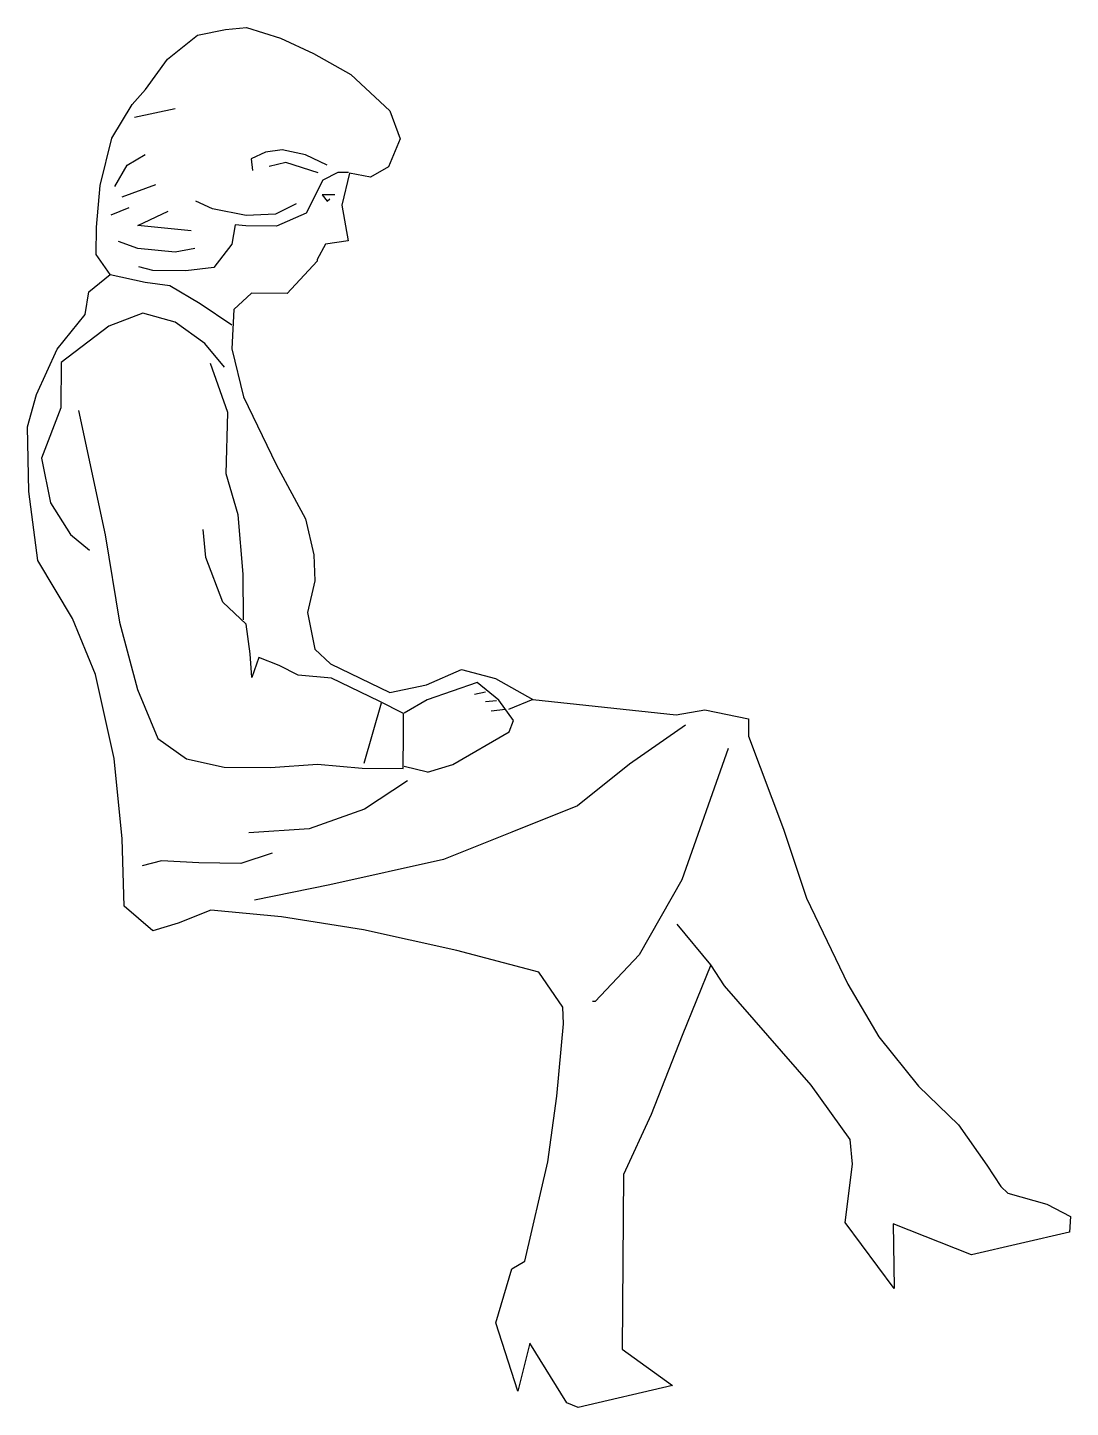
# Model space of a CAD drawing. Header units: millimetres. Extents: x -1623.89 to -1623.02, y 1789.23 to 1790.38.
import ezdxf

# ---------------------------------------------------------------- set-up
doc = ezdxf.new("R2010")
doc.units = ezdxf.units.MM
doc.header["$LTSCALE"] = 10
doc.layers.add('Humanos', color=2, linetype='Continuous')

msp = doc.modelspace()

# ---------------------------------------------------------------- linework, layer by layer
at = {"layer": 'Humanos'}
for p, q in [((-1623.7483, 1790.3752), (-1623.725, 1790.3797)), ((-1623.725, 1790.3797), (-1623.7075, 1790.3814)), ((-1623.7075, 1790.3814), (-1623.6792, 1790.3725)), ((-1623.7732, 1790.355), (-1623.7483, 1790.3752)), ((-1623.6792, 1790.3725), (-1623.6517, 1790.3599)), ((-1623.7916, 1790.3297), (-1623.7732, 1790.355)), ((-1623.6517, 1790.3599), (-1623.6205, 1790.3422)), ((-1623.6205, 1790.3422), (-1623.588, 1790.3121)), ((-1623.8026, 1790.3174), (-1623.7916, 1790.3297)), ((-1623.8196, 1790.2892), (-1623.8026, 1790.3174)), ((-1623.8009, 1790.3068), (-1623.7669, 1790.3141)), ((-1623.588, 1790.3121), (-1623.5795, 1790.2887)), ((-1623.8293, 1790.2499), (-1623.8196, 1790.2892)), ((-1623.5795, 1790.2887), (-1623.5891, 1790.2655)), ((-1623.8068, 1790.2669), (-1623.792, 1790.2757)), ((-1623.6917, 1790.2775), (-1623.7036, 1790.2721)), ((-1623.6779, 1790.2796), (-1623.6917, 1790.2775)), ((-1623.6584, 1790.2753), (-1623.6779, 1790.2796)), ((-1623.6403, 1790.2668), (-1623.6584, 1790.2753)), ((-1623.8171, 1790.2491), (-1623.8068, 1790.2669)), ((-1623.7036, 1790.2721), (-1623.7024, 1790.2624)), ((-1623.6747, 1790.2689), (-1623.6885, 1790.2656)), ((-1623.6477, 1790.2603), (-1623.6747, 1790.2689)), ((-1623.5891, 1790.2655), (-1623.6043, 1790.2568)), ((-1623.8112, 1790.2403), (-1623.7831, 1790.2506)), ((-1623.6438, 1790.2543), (-1623.6578, 1790.2268)), ((-1623.6313, 1790.2608), (-1623.6438, 1790.2543)), ((-1623.6226, 1790.2607), (-1623.6313, 1790.2608)), ((-1623.6217, 1790.2602), (-1623.6281, 1790.2336)), ((-1623.6043, 1790.2568), (-1623.6217, 1790.2602)), ((-1623.8325, 1790.215), (-1623.8293, 1790.2499)), ((-1623.6445, 1790.242), (-1623.6403, 1790.2367)), ((-1623.6339, 1790.242), (-1623.6445, 1790.242)), ((-1623.8201, 1790.2255), (-1623.8053, 1790.2314)), ((-1623.7979, 1790.2166), (-1623.7728, 1790.2284)), ((-1623.7357, 1790.2303), (-1623.7497, 1790.2367)), ((-1623.7079, 1790.2248), (-1623.7357, 1790.2303)), ((-1623.666, 1790.2346), (-1623.6832, 1790.226)), ((-1623.6403, 1790.2367), (-1623.638, 1790.2388)), ((-1623.6281, 1790.2336), (-1623.6227, 1790.2037)), ((-1623.7536, 1790.2122), (-1623.7979, 1790.2166)), ((-1623.7168, 1790.217), (-1623.7198, 1790.2011)), ((-1623.7081, 1790.2162), (-1623.7168, 1790.217)), ((-1623.6826, 1790.216), (-1623.7081, 1790.2162)), ((-1623.6832, 1790.226), (-1623.7079, 1790.2248)), ((-1623.6578, 1790.2268), (-1623.6826, 1790.216)), ((-1623.8327, 1790.1925), (-1623.8325, 1790.215)), ((-1623.7979, 1790.1974), (-1623.8141, 1790.2033)), ((-1623.7669, 1790.1944), (-1623.7979, 1790.1974)), ((-1623.7506, 1790.1974), (-1623.7669, 1790.1944)), ((-1623.7198, 1790.2011), (-1623.7346, 1790.1815)), ((-1623.6416, 1790.201), (-1623.6487, 1790.1882)), ((-1623.6227, 1790.2037), (-1623.6416, 1790.201)), ((-1623.8212, 1790.1757), (-1623.8327, 1790.1925)), ((-1623.7855, 1790.179), (-1623.7971, 1790.182)), ((-1623.7346, 1790.1815), (-1623.7579, 1790.1788)), ((-1623.6487, 1790.1867), (-1623.6736, 1790.16)), ((-1623.6487, 1790.1882), (-1623.6487, 1790.1867)), ((-1623.8388, 1790.1612), (-1623.8212, 1790.1757)), ((-1623.8212, 1790.1757), (-1623.792, 1790.1693)), ((-1623.7579, 1790.1788), (-1623.7855, 1790.179)), ((-1623.8418, 1790.1424), (-1623.8388, 1790.1612)), ((-1623.792, 1790.1693), (-1623.7713, 1790.1664)), ((-1623.7713, 1790.1664), (-1623.7462, 1790.1516)), ((-1623.7034, 1790.1602), (-1623.7181, 1790.1465)), ((-1623.6736, 1790.16), (-1623.7034, 1790.1602)), ((-1623.7462, 1790.1516), (-1623.7196, 1790.1339)), ((-1623.8653, 1790.1134), (-1623.8418, 1790.1424)), ((-1623.7938, 1790.1434), (-1623.8222, 1790.1327)), ((-1623.7669, 1790.1359), (-1623.7938, 1790.1434)), ((-1623.7423, 1790.1183), (-1623.7669, 1790.1359)), ((-1623.7181, 1790.1465), (-1623.7198, 1790.1137)), ((-1623.8222, 1790.1327), (-1623.8618, 1790.1025)), ((-1623.8824, 1790.0757), (-1623.8653, 1790.1134)), ((-1623.7257, 1790.0985), (-1623.7423, 1790.1183)), ((-1623.7198, 1790.1137), (-1623.7099, 1790.0737)), ((-1623.8618, 1790.1025), (-1623.8621, 1790.0647)), ((-1623.7231, 1790.0607), (-1623.7374, 1790.1015)), ((-1623.8898, 1790.0489), (-1623.8824, 1790.0757)), ((-1623.7099, 1790.0737), (-1623.6827, 1790.0174)), ((-1623.8621, 1790.0647), (-1623.8784, 1790.0226)), ((-1623.8475, 1790.0624), (-1623.8251, 1789.9589)), ((-1623.7243, 1790.0097), (-1623.7231, 1790.0607)), ((-1623.8888, 1789.995), (-1623.8898, 1790.0489)), ((-1623.8784, 1790.0226), (-1623.8707, 1789.9854)), ((-1623.7143, 1789.9755), (-1623.7243, 1790.0097)), ((-1623.6827, 1790.0174), (-1623.6583, 1789.9721)), ((-1623.8813, 1789.9375), (-1623.8888, 1789.995)), ((-1623.8707, 1789.9854), (-1623.8542, 1789.9591)), ((-1623.7104, 1789.926), (-1623.7143, 1789.9755)), ((-1623.7415, 1789.94), (-1623.7435, 1789.9633)), ((-1623.6583, 1789.9721), (-1623.6513, 1789.9422)), ((-1623.8542, 1789.9591), (-1623.8383, 1789.9459)), ((-1623.8251, 1789.9589), (-1623.8133, 1789.886)), ((-1623.7273, 1789.9028), (-1623.7415, 1789.94)), ((-1623.6513, 1789.9422), (-1623.6507, 1789.9204)), ((-1623.8525, 1789.8892), (-1623.8813, 1789.9375)), ((-1623.7099, 1789.8881), (-1623.7104, 1789.926)), ((-1623.6507, 1789.9204), (-1623.6568, 1789.8942)), ((-1623.7078, 1789.8845), (-1623.7273, 1789.9028)), ((-1623.6568, 1789.8942), (-1623.6505, 1789.8636)), ((-1623.8333, 1789.8425), (-1623.8525, 1789.8892)), ((-1623.8133, 1789.886), (-1623.7984, 1789.8299)), ((-1623.7043, 1789.8597), (-1623.7078, 1789.8845)), ((-1623.703, 1789.84), (-1623.7043, 1789.8597)), ((-1623.6505, 1789.8636), (-1623.6375, 1789.8512)), ((-1623.6971, 1789.8567), (-1623.703, 1789.84)), ((-1623.6804, 1789.85), (-1623.6971, 1789.8567)), ((-1623.6645, 1789.8419), (-1623.6804, 1789.85)), ((-1623.6375, 1789.8512), (-1623.5882, 1789.8275)), ((-1623.8178, 1789.7725), (-1623.8333, 1789.8425)), ((-1623.6368, 1789.8395), (-1623.6645, 1789.8419)), ((-1623.597, 1789.8203), (-1623.6368, 1789.8395)), ((-1623.5576, 1789.8338), (-1623.5284, 1789.8467)), ((-1623.5284, 1789.8467), (-1623.5, 1789.8392)), ((-1623.5, 1789.8392), (-1623.4689, 1789.8215)), ((-1623.7984, 1789.8299), (-1623.7813, 1789.789)), ((-1623.5882, 1789.8275), (-1623.5576, 1789.8338)), ((-1623.5153, 1789.8357), (-1623.5569, 1789.8214)), ((-1623.5083, 1789.8278), (-1623.5176, 1789.8258)), ((-1623.4973, 1789.821), (-1623.5153, 1789.8357)), ((-1623.5952, 1789.8185), (-1623.6097, 1789.7684)), ((-1623.5767, 1789.8099), (-1623.597, 1789.8203)), ((-1623.5569, 1789.8214), (-1623.5762, 1789.8102)), ((-1623.4991, 1789.8205), (-1623.5083, 1789.8198)), ((-1623.485, 1789.8041), (-1623.4973, 1789.821)), ((-1623.4689, 1789.8215), (-1623.4892, 1789.8133)), ((-1623.4689, 1789.8215), (-1623.3497, 1789.8089)), ((-1623.5768, 1789.7932), (-1623.5767, 1789.8099)), ((-1623.4918, 1789.8133), (-1623.5037, 1789.8119)), ((-1623.4887, 1789.7947), (-1623.485, 1789.8041)), ((-1623.3497, 1789.8089), (-1623.3256, 1789.8131)), ((-1623.3256, 1789.8131), (-1623.2893, 1789.8055)), ((-1623.2893, 1789.8055), (-1623.2894, 1789.791)), ((-1623.577, 1789.7641), (-1623.5768, 1789.7932)), ((-1623.5355, 1789.7674), (-1623.4887, 1789.7947)), ((-1623.3417, 1789.8001), (-1623.3885, 1789.7677)), ((-1623.2894, 1789.791), (-1623.2602, 1789.7136)), ((-1623.7813, 1789.789), (-1623.7574, 1789.7721)), ((-1623.3062, 1789.7809), (-1623.3449, 1789.6713)), ((-1623.811, 1789.7056), (-1623.8178, 1789.7725)), ((-1623.7574, 1789.7721), (-1623.7262, 1789.7653)), ((-1623.6876, 1789.765), (-1623.6483, 1789.7676)), ((-1623.6483, 1789.7676), (-1623.6112, 1789.7644)), ((-1623.3885, 1789.7677), (-1623.4317, 1789.7331)), ((-1623.7262, 1789.7653), (-1623.6876, 1789.765)), ((-1623.6112, 1789.7644), (-1623.577, 1789.7641)), ((-1623.5567, 1789.761), (-1623.5762, 1789.7659)), ((-1623.5567, 1789.761), (-1623.5355, 1789.7674)), ((-1623.5735, 1789.7539), (-1623.6093, 1789.7302)), ((-1623.4317, 1789.7331), (-1623.4865, 1789.711)), ((-1623.6093, 1789.7302), (-1623.6553, 1789.7138)), ((-1623.6553, 1789.7138), (-1623.7055, 1789.7105)), ((-1623.4865, 1789.711), (-1623.5434, 1789.6882)), ((-1623.2602, 1789.7136), (-1623.241, 1789.656)), ((-1623.8093, 1789.6495), (-1623.811, 1789.7056)), ((-1623.7784, 1789.6871), (-1623.7945, 1789.6829)), ((-1623.7472, 1789.6854), (-1623.7784, 1789.6871)), ((-1623.686, 1789.6937), (-1623.7123, 1789.6851)), ((-1623.5434, 1789.6882), (-1623.6382, 1789.6671)), ((-1623.7123, 1789.6851), (-1623.7472, 1789.6854)), ((-1623.6382, 1789.6671), (-1623.7008, 1789.6545)), ((-1623.3449, 1789.6713), (-1623.3803, 1789.609)), ((-1623.241, 1789.656), (-1623.2066, 1789.5844)), ((-1623.7855, 1789.629), (-1623.8093, 1789.6495)), ((-1623.7373, 1789.646), (-1623.7643, 1789.6353)), ((-1623.6784, 1789.6405), (-1623.7373, 1789.646)), ((-1623.7643, 1789.6353), (-1623.7855, 1789.629)), ((-1623.6101, 1789.6298), (-1623.6784, 1789.6405)), ((-1623.5324, 1789.6124), (-1623.6101, 1789.6298)), ((-1623.3207, 1789.6006), (-1623.3487, 1789.6344)), ((-1623.4641, 1789.5944), (-1623.5324, 1789.6124)), ((-1623.3803, 1789.609), (-1623.417, 1789.57)), ((-1623.3207, 1789.6006), (-1623.3445, 1789.5418)), ((-1623.3092, 1789.583), (-1623.3207, 1789.6006)), ((-1623.444, 1789.5652), (-1623.4641, 1789.5944)), ((-1623.2066, 1789.5844), (-1623.1808, 1789.5405)), ((-1623.2371, 1789.5002), (-1623.3092, 1789.583)), ((-1623.4434, 1789.5513), (-1623.444, 1789.5652)), ((-1623.417, 1789.57), (-1623.4192, 1789.5701)), ((-1623.4489, 1789.491), (-1623.4434, 1789.5513)), ((-1623.3445, 1789.5418), (-1623.3705, 1789.4758)), ((-1623.1808, 1789.5405), (-1623.1476, 1789.4995)), ((-1623.2047, 1789.4549), (-1623.2371, 1789.5002)), ((-1623.1476, 1789.4995), (-1623.1144, 1789.4673)), ((-1623.4566, 1789.4365), (-1623.4489, 1789.491)), ((-1623.3705, 1789.4758), (-1623.3934, 1789.4258)), ((-1623.1144, 1789.4673), (-1623.0907, 1789.4336)), ((-1623.2027, 1789.4345), (-1623.2047, 1789.4549)), ((-1623.4755, 1789.3537), (-1623.4566, 1789.4365)), ((-1623.2089, 1789.3858), (-1623.2027, 1789.4345)), ((-1623.3934, 1789.4258), (-1623.3946, 1789.2803)), ((-1623.0907, 1789.4336), (-1623.0792, 1789.416)), ((-1623.0792, 1789.416), (-1623.0734, 1789.4102)), ((-1623.0734, 1789.4102), (-1623.0407, 1789.4012)), ((-1623.0407, 1789.4012), (-1623.0212, 1789.3909)), ((-1623.0212, 1789.3909), (-1623.022, 1789.3778)), ((-1623.1679, 1789.3309), (-1623.2089, 1789.3858)), ((-1623.1036, 1789.3588), (-1623.1689, 1789.3847)), ((-1623.1689, 1789.3847), (-1623.1679, 1789.3316)), ((-1623.022, 1789.3778), (-1623.1036, 1789.3588)), ((-1623.4999, 1789.3022), (-1623.4864, 1789.3472)), ((-1623.4864, 1789.3472), (-1623.4755, 1789.3537)), ((-1623.1679, 1789.3316), (-1623.1679, 1789.3309)), ((-1623.4814, 1789.2453), (-1623.4999, 1789.3022)), ((-1623.4716, 1789.2852), (-1623.4814, 1789.2453)), ((-1623.4407, 1789.2355), (-1623.4716, 1789.2852)), ((-1623.3946, 1789.2803), (-1623.3526, 1789.2501)), ((-1623.3526, 1789.2501), (-1623.4313, 1789.2318)), ((-1623.4313, 1789.2318), (-1623.4407, 1789.2355))]:
    msp.add_line(p, q, dxfattribs=at)

doc.saveas('drawing.dxf')
